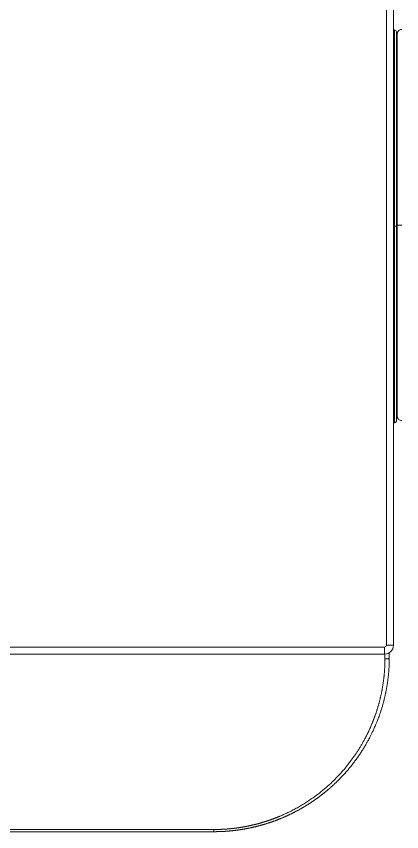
# Model space of a CAD drawing. Header units: millimetres. Extents: x 19741 to 22117, y -10160 to -6800.
# Drawn here: x 20752.7 to 20796.9, y -7615.1 to -7521.7 of the extents above; entities that cross this region are included whole.
import ezdxf

# ---------------------------------------------------------------- set-up
doc = ezdxf.new("R2010")
doc.units = ezdxf.units.MM

msp = doc.modelspace()

# ---------------------------------------------------------------- linework, layer by layer
at = {"linetype": 'Continuous', "lineweight": 13}
for p, q in [((20795.105, -7593.791), (20795.105, -7508.091)), ((20796.055, -7523.296), (20796.055, -7545.556)), ((20796.055, -7545.772), (20796.055, -7545.556)), ((20796.055, -7545.772), (20795.905, -7545.772)), ((20796.055, -7568.296), (20796.055, -7545.772)), ((20796.357, -7545.774), (20796.255, -7545.774)), ((20796.357, -7545.644), (20796.862, -7545.644)), ((20491.005, -7593.991), (20794.905, -7593.991)), ((20713.903, -7614.891), (20775.319, -7614.891))]:
    msp.add_line(p, q, dxfattribs=at)
at = {"linetype": 'Continuous', "lineweight": 18}
for p, q in [((20795.905, -7593.791), (20795.905, -7508.091)), ((20796.055, -7523.296), (20795.905, -7523.296)), ((20796.255, -7523.496), (20796.255, -7545.558)), ((20796.357, -7523.738), (20796.357, -7545.644)), ((20796.357, -7525.296), (20796.255, -7525.296)), ((20796.255, -7545.772), (20796.255, -7545.558)), ((20796.255, -7568.096), (20796.255, -7545.772)), ((20796.357, -7545.644), (20796.357, -7567.551)), ((20796.255, -7566.296), (20796.357, -7566.296)), ((20795.905, -7568.296), (20796.055, -7568.296)), ((20491.005, -7594.791), (20794.905, -7594.791)), ((20713.903, -7615.14), (20775.319, -7615.14))]:
    msp.add_line(p, q, dxfattribs=at)
for centre, radius, start, end in [((20796.055, -7523.496), 0.2, 0, 90), ((20796.857, -7523.738), 0.5, 89.4, 180), ((20796.857, -7567.551), 0.5, 180, 270.6), ((20796.055, -7568.096), 0.2, 270, 0), ((20794.905, -7593.791), 1, 270, 360)]:
    msp.add_arc(centre, radius, start, end, dxfattribs=at)
at = {"linetype": 'Continuous', "lineweight": 13}
msp.add_arc((20794.905, -7593.791), 0.2, 270, 360, dxfattribs=at)
msp.add_ellipse((20796.055, -7545.772), major_axis=(-0.2, 0), ratio=0.001071, start_param=3.141593, end_param=4.712389, dxfattribs=at)
for points, weights in [([(20794.905, -7593.991), (20794.905, -7594.445), (20794.905, -7594.79), (20794.905, -7594.791)], [1, 0.810180553519, 0.800498817978, 0.999660336336]), ([(20795.905, -7593.791), (20795.905, -7593.791), (20795.559, -7593.791), (20795.105, -7593.791)], [1, 0.800487874751, 0.810072707421, 1])]:
    msp.add_rational_spline(points, weights, degree=3, dxfattribs=at)
msp.add_open_spline([(20794.941, -7595.348), (20794.941, -7595.16), (20794.942, -7594.972), (20794.942, -7594.784)], degree=3, dxfattribs=at)
at = {"linetype": 'Continuous', "lineweight": 18}
msp.add_rational_spline([(20795.441, -7595.26), (20795.442, -7594.936), (20795.443, -7594.611)], [0.999999959624, 0.999950004902, 0.99993066461], degree=2, dxfattribs=at)
for points, knots in [([(20775.319, -7615.14), (20775.341, -7615.14), (20775.386, -7615.14), (20775.452, -7615.14), (20775.519, -7615.139), (20775.587, -7615.138), (20775.655, -7615.137), (20775.723, -7615.136), (20775.792, -7615.135), (20775.861, -7615.133), (20775.93, -7615.131), (20776, -7615.129), (20776.071, -7615.126), (20776.142, -7615.123), (20776.213, -7615.12), (20776.285, -7615.117), (20776.357, -7615.113), (20776.429, -7615.11), (20776.502, -7615.105), (20776.576, -7615.101), (20776.649, -7615.096), (20776.724, -7615.091), (20776.798, -7615.086), (20776.873, -7615.08), (20776.949, -7615.074), (20777.024, -7615.068), (20777.101, -7615.061), (20777.177, -7615.055), (20777.254, -7615.047), (20777.332, -7615.04), (20777.409, -7615.032), (20777.488, -7615.023), (20777.566, -7615.015), (20777.645, -7615.006), (20777.724, -7614.997), (20777.804, -7614.987), (20777.884, -7614.977), (20777.965, -7614.966), (20778.046, -7614.956), (20778.127, -7614.944), (20778.208, -7614.933), (20778.29, -7614.921), (20778.372, -7614.908), (20778.455, -7614.896), (20778.538, -7614.882), (20778.621, -7614.869), (20778.705, -7614.855), (20778.789, -7614.84), (20778.874, -7614.825), (20778.958, -7614.81), (20779.043, -7614.794), (20779.129, -7614.778), (20779.214, -7614.762), (20779.3, -7614.745), (20779.387, -7614.727), (20779.473, -7614.709), (20779.56, -7614.691), (20779.648, -7614.672), (20779.735, -7614.652), (20779.823, -7614.632), (20779.911, -7614.612), (20780, -7614.591), (20780.089, -7614.57), (20780.178, -7614.548), (20780.267, -7614.526), (20780.357, -7614.503), (20780.447, -7614.48), (20780.537, -7614.456), (20780.628, -7614.431), (20780.718, -7614.406), (20780.809, -7614.381), (20780.901, -7614.355), (20780.992, -7614.329), (20781.084, -7614.301), (20781.176, -7614.274), (20781.268, -7614.246), (20781.361, -7614.217), (20781.454, -7614.188), (20781.547, -7614.158), (20781.64, -7614.128), (20781.733, -7614.097), (20781.827, -7614.065), (20781.921, -7614.033), (20782.015, -7614), (20782.109, -7613.967), (20782.204, -7613.933), (20782.298, -7613.899), (20782.393, -7613.864), (20782.488, -7613.828), (20782.583, -7613.792), (20782.679, -7613.755), (20782.774, -7613.717), (20782.87, -7613.679), (20782.966, -7613.64), (20783.062, -7613.601), (20783.158, -7613.561), (20783.254, -7613.52), (20783.351, -7613.479), (20783.447, -7613.437), (20783.544, -7613.394), (20783.641, -7613.351), (20783.737, -7613.307), (20783.834, -7613.262), (20783.932, -7613.217), (20784.029, -7613.171), (20784.126, -7613.124), (20784.223, -7613.077), (20784.321, -7613.029), (20784.418, -7612.98), (20784.516, -7612.93), (20784.614, -7612.88), (20784.711, -7612.83), (20784.809, -7612.778), (20784.907, -7612.726), (20785.005, -7612.673), (20785.103, -7612.619), (20785.201, -7612.565), (20785.298, -7612.51), (20785.396, -7612.454), (20785.494, -7612.397), (20785.592, -7612.34), (20785.69, -7612.282), (20785.788, -7612.223), (20785.886, -7612.164), (20785.984, -7612.104), (20786.082, -7612.043), (20786.179, -7611.981), (20786.277, -7611.918), (20786.375, -7611.855), (20786.472, -7611.791), (20786.57, -7611.726), (20786.667, -7611.661), (20786.765, -7611.594), (20786.862, -7611.527), (20786.959, -7611.459), (20787.056, -7611.39), (20787.153, -7611.321), (20787.25, -7611.251), (20787.347, -7611.18), (20787.444, -7611.108), (20787.54, -7611.035), (20787.637, -7610.962), (20787.733, -7610.887), (20787.829, -7610.812), (20787.925, -7610.736), (20788.02, -7610.66), (20788.116, -7610.582), (20788.211, -7610.504), (20788.307, -7610.425), (20788.401, -7610.345), (20788.496, -7610.264), (20788.591, -7610.182), (20788.685, -7610.099), (20788.779, -7610.016), (20788.873, -7609.932), (20788.967, -7609.847), (20789.06, -7609.761), (20789.153, -7609.674), (20789.246, -7609.587), (20789.338, -7609.498), (20789.43, -7609.409), (20789.522, -7609.319), (20789.689, -7609.153), (20789.927, -7608.91), (20790.231, -7608.585), (20790.528, -7608.253), (20790.817, -7607.914), (20791.099, -7607.57), (20791.373, -7607.219), (20791.639, -7606.862), (20791.897, -7606.5), (20792.147, -7606.132), (20792.388, -7605.758), (20792.621, -7605.378), (20792.791, -7605.088), (20792.912, -7604.874), (20792.995, -7604.725), (20793.101, -7604.529), (20793.229, -7604.287), (20793.376, -7603.997), (20793.541, -7603.657), (20793.721, -7603.267), (20793.887, -7602.885), (20794.051, -7602.483), (20794.224, -7602.033), (20794.433, -7601.443), (20794.587, -7600.952), (20794.685, -7600.612), (20794.724, -7600.473), (20794.762, -7600.334), (20794.799, -7600.195), (20794.835, -7600.056), (20794.87, -7599.916), (20794.903, -7599.777), (20794.936, -7599.638), (20794.967, -7599.499), (20794.998, -7599.36), (20795.027, -7599.221), (20795.056, -7599.083), (20795.083, -7598.944), (20795.109, -7598.805), (20795.134, -7598.667), (20795.158, -7598.528), (20795.182, -7598.39), (20795.204, -7598.252), (20795.225, -7598.113), (20795.245, -7597.975), (20795.264, -7597.838), (20795.282, -7597.7), (20795.299, -7597.562), (20795.315, -7597.425), (20795.33, -7597.288), (20795.344, -7597.151), (20795.357, -7597.014), (20795.369, -7596.878), (20795.38, -7596.742), (20795.391, -7596.606), (20795.4, -7596.47), (20795.408, -7596.334), (20795.415, -7596.199), (20795.422, -7596.064), (20795.427, -7595.929), (20795.432, -7595.795), (20795.435, -7595.661), (20795.438, -7595.527), (20795.44, -7595.393), (20795.44, -7595.304), (20795.441, -7595.26)], [0, 0, 0, 0, 0.002048, 0.004109, 0.006183, 0.008271, 0.010373, 0.012488, 0.014617, 0.016759, 0.018914, 0.021084, 0.023266, 0.025463, 0.027672, 0.029896, 0.032132, 0.034382, 0.036646, 0.038923, 0.041214, 0.043518, 0.045836, 0.048167, 0.050511, 0.052869, 0.05524, 0.057625, 0.060023, 0.062435, 0.06486, 0.067299, 0.06975, 0.072216, 0.074694, 0.077186, 0.079691, 0.08221, 0.084742, 0.087287, 0.089846, 0.092418, 0.095003, 0.097601, 0.100213, 0.102838, 0.105476, 0.108128, 0.110793, 0.113471, 0.116162, 0.118867, 0.121585, 0.124317, 0.127061, 0.129819, 0.132591, 0.135375, 0.138174, 0.140985, 0.14381, 0.146648, 0.149499, 0.152364, 0.155242, 0.158133, 0.161038, 0.163956, 0.166888, 0.169832, 0.172791, 0.175762, 0.178747, 0.181745, 0.184757, 0.187781, 0.190819, 0.193871, 0.196936, 0.200014, 0.203105, 0.20621, 0.209328, 0.212459, 0.215603, 0.218761, 0.221932, 0.225116, 0.228314, 0.231524, 0.234748, 0.237986, 0.241236, 0.2445, 0.247778, 0.251068, 0.254372, 0.25769, 0.26102, 0.264364, 0.267721, 0.271092, 0.274476, 0.277873, 0.281284, 0.284708, 0.288145, 0.291596, 0.29506, 0.298537, 0.302028, 0.305532, 0.309049, 0.31258, 0.316124, 0.319681, 0.323251, 0.326835, 0.330432, 0.334042, 0.337666, 0.341302, 0.344952, 0.348615, 0.352291, 0.35598, 0.359683, 0.363399, 0.367128, 0.37087, 0.374625, 0.378394, 0.382176, 0.385971, 0.389779, 0.393601, 0.397436, 0.401284, 0.405146, 0.409021, 0.412909, 0.41681, 0.420725, 0.424653, 0.428594, 0.432549, 0.436517, 0.440498, 0.444492, 0.4485, 0.452521, 0.456555, 0.460603, 0.464664, 0.468738, 0.472825, 0.476926, 0.48104, 0.485167, 0.489307, 0.493461, 0.497627, 0.501807, 0.516248, 0.530685, 0.545118, 0.559548, 0.573974, 0.588398, 0.602818, 0.617236, 0.631651, 0.646063, 0.660472, 0.674878, 0.678742, 0.684269, 0.691459, 0.700312, 0.710828, 0.723007, 0.736848, 0.752352, 0.763261, 0.778759, 0.798846, 0.823523, 0.828153, 0.832771, 0.837379, 0.841975, 0.84656, 0.851133, 0.855696, 0.860248, 0.864788, 0.869317, 0.873836, 0.878343, 0.88284, 0.887325, 0.8918, 0.896263, 0.900716, 0.905157, 0.909587, 0.914007, 0.918415, 0.922811, 0.927197, 0.931571, 0.935934, 0.940286, 0.944626, 0.948955, 0.953272, 0.957578, 0.961872, 0.966155, 0.970426, 0.974686, 0.978934, 0.983171, 0.987396, 0.991609, 0.99581, 1, 1, 1, 1]), ([(20775.319, -7614.891), (20775.342, -7614.891), (20775.386, -7614.891), (20775.452, -7614.89), (20775.518, -7614.89), (20775.584, -7614.889), (20775.65, -7614.888), (20775.716, -7614.887), (20775.782, -7614.886), (20775.848, -7614.884), (20775.914, -7614.882), (20775.98, -7614.88), (20776.045, -7614.878), (20776.111, -7614.875), (20776.177, -7614.872), (20776.243, -7614.87), (20776.308, -7614.866), (20776.374, -7614.863), (20776.439, -7614.859), (20776.505, -7614.856), (20776.571, -7614.852), (20776.636, -7614.847), (20776.702, -7614.843), (20776.767, -7614.838), (20776.832, -7614.833), (20776.898, -7614.828), (20776.963, -7614.823), (20777.028, -7614.817), (20777.094, -7614.812), (20777.159, -7614.806), (20777.224, -7614.8), (20777.289, -7614.793), (20777.354, -7614.786), (20777.419, -7614.78), (20777.484, -7614.773), (20777.549, -7614.765), (20777.614, -7614.758), (20777.679, -7614.75), (20777.744, -7614.742), (20777.809, -7614.734), (20777.874, -7614.726), (20777.939, -7614.717), (20778.003, -7614.708), (20778.068, -7614.699), (20778.133, -7614.69), (20778.197, -7614.681), (20778.262, -7614.671), (20778.327, -7614.661), (20778.391, -7614.651), (20778.456, -7614.641), (20778.52, -7614.63), (20778.585, -7614.619), (20778.649, -7614.609), (20778.713, -7614.597), (20778.778, -7614.586), (20778.842, -7614.574), (20778.906, -7614.562), (20778.97, -7614.55), (20779.035, -7614.538), (20779.099, -7614.526), (20779.163, -7614.513), (20779.227, -7614.5), (20779.291, -7614.487), (20779.355, -7614.473), (20779.419, -7614.46), (20779.483, -7614.446), (20779.547, -7614.432), (20779.611, -7614.418), (20779.675, -7614.403), (20779.738, -7614.389), (20779.802, -7614.374), (20779.866, -7614.359), (20779.93, -7614.343), (20779.993, -7614.328), (20780.057, -7614.312), (20780.121, -7614.296), (20780.184, -7614.28), (20780.248, -7614.263), (20780.311, -7614.247), (20780.375, -7614.23), (20780.438, -7614.213), (20780.501, -7614.195), (20780.565, -7614.178), (20780.628, -7614.16), (20780.691, -7614.142), (20780.755, -7614.124), (20780.818, -7614.105), (20780.881, -7614.087), (20780.944, -7614.068), (20781.007, -7614.049), (20781.07, -7614.029), (20781.133, -7614.01), (20781.196, -7613.99), (20781.259, -7613.97), (20781.322, -7613.95), (20781.385, -7613.929), (20781.448, -7613.909), (20781.511, -7613.888), (20781.574, -7613.867), (20781.636, -7613.845), (20781.699, -7613.824), (20781.762, -7613.802), (20781.824, -7613.78), (20781.887, -7613.758), (20781.95, -7613.735), (20782.012, -7613.713), (20782.075, -7613.69), (20782.137, -7613.667), (20782.2, -7613.643), (20782.262, -7613.62), (20782.324, -7613.596), (20782.387, -7613.572), (20782.449, -7613.548), (20782.511, -7613.523), (20782.573, -7613.498), (20782.636, -7613.473), (20782.698, -7613.448), (20782.76, -7613.423), (20782.822, -7613.397), (20782.884, -7613.371), (20783.092, -7613.284), (20783.444, -7613.13), (20783.935, -7612.898), (20784.421, -7612.652), (20784.901, -7612.391), (20785.375, -7612.117), (20785.843, -7611.828), (20786.417, -7611.452), (20787.085, -7610.977), (20787.833, -7610.39), (20788.55, -7609.768), (20789.19, -7609.157), (20789.757, -7608.565), (20790.258, -7608.001), (20790.736, -7607.418), (20791.193, -7606.815), (20791.554, -7606.298), (20791.832, -7605.875), (20792.035, -7605.554), (20792.229, -7605.232), (20792.417, -7604.908), (20792.613, -7604.553), (20792.817, -7604.163), (20793.027, -7603.737), (20793.228, -7603.302), (20793.373, -7602.967), (20793.469, -7602.735), (20793.52, -7602.611), (20793.57, -7602.486), (20793.619, -7602.361), (20793.667, -7602.236), (20793.714, -7602.111), (20793.76, -7601.985), (20793.806, -7601.86), (20793.85, -7601.734), (20793.894, -7601.608), (20793.937, -7601.482), (20793.978, -7601.356), (20794.019, -7601.229), (20794.06, -7601.102), (20794.099, -7600.975), (20794.137, -7600.848), (20794.174, -7600.721), (20794.211, -7600.593), (20794.246, -7600.466), (20794.281, -7600.338), (20794.315, -7600.21), (20794.348, -7600.082), (20794.38, -7599.953), (20794.411, -7599.825), (20794.441, -7599.696), (20794.471, -7599.567), (20794.499, -7599.438), (20794.527, -7599.309), (20794.554, -7599.179), (20794.579, -7599.049), (20794.604, -7598.92), (20794.628, -7598.79), (20794.652, -7598.659), (20794.674, -7598.529), (20794.695, -7598.398), (20794.716, -7598.268), (20794.735, -7598.137), (20794.754, -7598.006), (20794.772, -7597.874), (20794.789, -7597.743), (20794.805, -7597.611), (20794.82, -7597.48), (20794.834, -7597.348), (20794.847, -7597.215), (20794.86, -7597.083), (20794.871, -7596.951), (20794.882, -7596.818), (20794.892, -7596.685), (20794.901, -7596.552), (20794.909, -7596.419), (20794.916, -7596.286), (20794.922, -7596.152), (20794.928, -7596.018), (20794.932, -7595.885), (20794.936, -7595.751), (20794.938, -7595.616), (20794.94, -7595.482), (20794.94, -7595.392), (20794.941, -7595.348)], [0, 0, 0, 0, 0.002089, 0.004177, 0.006264, 0.00835, 0.010435, 0.012519, 0.014603, 0.016685, 0.018766, 0.020847, 0.022926, 0.025005, 0.027084, 0.029161, 0.031238, 0.033314, 0.035389, 0.037464, 0.039539, 0.041613, 0.043686, 0.045759, 0.047831, 0.049903, 0.051975, 0.054046, 0.056117, 0.058187, 0.060258, 0.062328, 0.064398, 0.066468, 0.068537, 0.070607, 0.072676, 0.074746, 0.076815, 0.078884, 0.080954, 0.083023, 0.085093, 0.087163, 0.089233, 0.091303, 0.093373, 0.095444, 0.097515, 0.099586, 0.101658, 0.10373, 0.105802, 0.107875, 0.109948, 0.112022, 0.114096, 0.116171, 0.118247, 0.120323, 0.1224, 0.124477, 0.126555, 0.128634, 0.130714, 0.132795, 0.134876, 0.136958, 0.139041, 0.141126, 0.143211, 0.145297, 0.147384, 0.149472, 0.151561, 0.153651, 0.155743, 0.157835, 0.159929, 0.162024, 0.16412, 0.166218, 0.168317, 0.170417, 0.172519, 0.174622, 0.176726, 0.178832, 0.180939, 0.183048, 0.185159, 0.187271, 0.189384, 0.1915, 0.193617, 0.195735, 0.197856, 0.199978, 0.202102, 0.204227, 0.206355, 0.208484, 0.210616, 0.212749, 0.214884, 0.217021, 0.21916, 0.221302, 0.223445, 0.22559, 0.227738, 0.229887, 0.232039, 0.234193, 0.236349, 0.238507, 0.240668, 0.242831, 0.244997, 0.247164, 0.249334, 0.266847, 0.284424, 0.302082, 0.319835, 0.337696, 0.355681, 0.373803, 0.405075, 0.436336, 0.467655, 0.499099, 0.52409, 0.549062, 0.574048, 0.599079, 0.624188, 0.636817, 0.649356, 0.661811, 0.674185, 0.686482, 0.702055, 0.717726, 0.733501, 0.74939, 0.753815, 0.758232, 0.762643, 0.767047, 0.771445, 0.775836, 0.780221, 0.7846, 0.788974, 0.793341, 0.797704, 0.802061, 0.806413, 0.81076, 0.815103, 0.819441, 0.823775, 0.828104, 0.83243, 0.836752, 0.84107, 0.845385, 0.849696, 0.854005, 0.85831, 0.862613, 0.866913, 0.871211, 0.875507, 0.879801, 0.884093, 0.888384, 0.892673, 0.896961, 0.901248, 0.905535, 0.90982, 0.914105, 0.91839, 0.922675, 0.92696, 0.931245, 0.93553, 0.939817, 0.944104, 0.948392, 0.952682, 0.956972, 0.961265, 0.965559, 0.969855, 0.974154, 0.978454, 0.982758, 0.987064, 0.991373, 0.995685, 1, 1, 1, 1]), ([(20775.319, -7615.14), (20775.319, -7615.141), (20775.319, -7615.136), (20775.319, -7615.114), (20775.319, -7615.097), (20775.319, -7615.054), (20775.319, -7615.027), (20775.319, -7614.964), (20775.319, -7614.929), (20775.319, -7614.891)], [0, 0, 0, 0, 0.25, 0.25, 0.5, 0.5, 0.75, 0.75, 1, 1, 1, 1])]:
    msp.add_open_spline(points, degree=3, knots=knots, dxfattribs=at)
at = {"linetype": 'Continuous', "lineweight": 13}
msp.add_open_spline([(20795.441, -7595.26), (20795.441, -7595.26), (20795.441, -7595.272), (20795.412, -7595.297), (20795.305, -7595.324), (20795.152, -7595.343), (20795.012, -7595.348), (20794.942, -7595.348), (20794.941, -7595.348)], degree=3, knots=[0, 0, 0, 0, 0.004704, 0.252367, 0.50003, 0.747692, 0.995355, 1, 1, 1, 1], dxfattribs=at)

doc.saveas('drawing.dxf')
